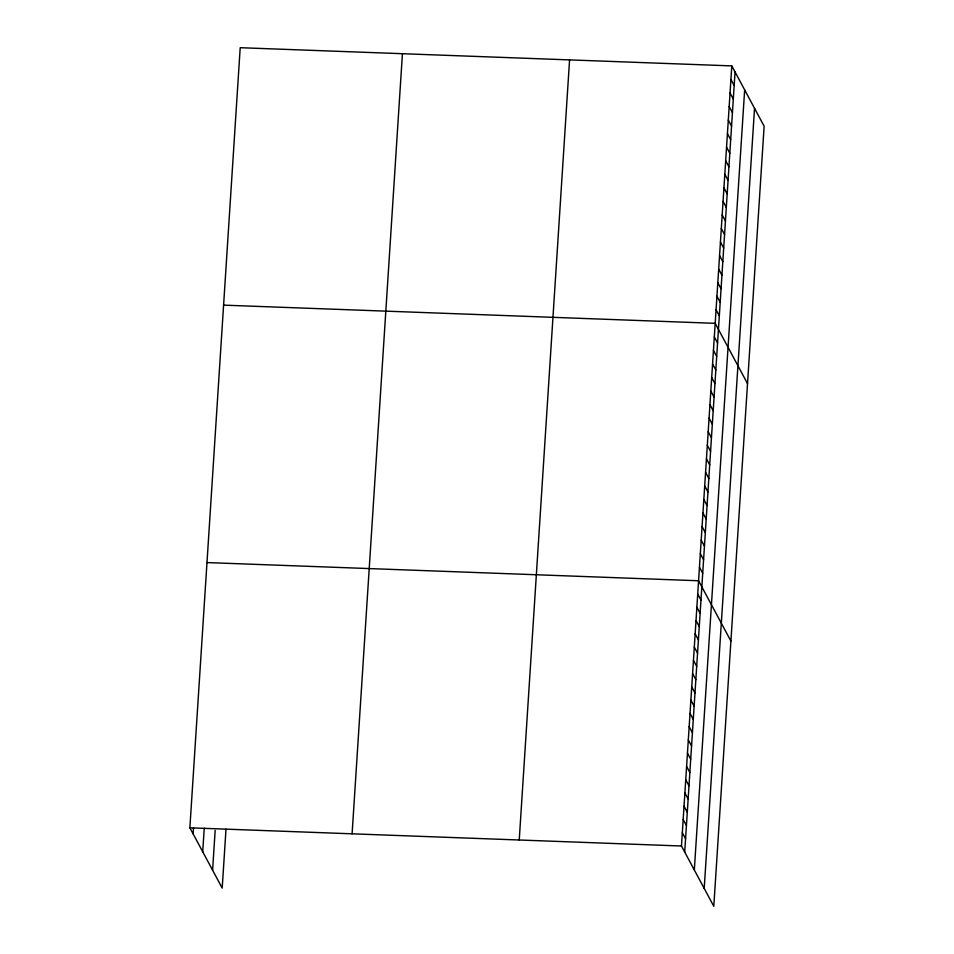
<?xml version="1.0" encoding="UTF-8"?>
<svg xmlns="http://www.w3.org/2000/svg" width="954" height="954" viewBox="0 0 954 954"><rect width="100%" height="100%" fill="white"/><g stroke="black" fill="none" stroke-linecap="round" stroke-linejoin="round"><path stroke-width="1.43" d="M226.003 829.169L222.199 888.102L189.87 827.81L240.205 47.7L731.801 65.898L764.13 126.19L713.795 906.3L681.466 846.007L731.801 65.898M193.113 833.879L193.495 827.989M202.713 851.779L204.239 828.203M212.599 870.215L215.163 830.421M352.098 833.808L402.433 53.698M519.238 839.997L569.574 59.887M684.722 852.065L735.057 71.967M694.321 869.965L744.657 89.855M704.207 888.401L754.542 108.291M223.594 305.137L715.19 323.334L747.519 383.627M206.982 562.574L698.578 580.759L730.907 641.064M189.87 827.81L681.466 846.007M730.931 79.444L734.186 85.514M730.06 92.991L733.304 99.061M729.178 106.538L732.433 112.608M728.307 120.085L731.563 126.155M727.437 133.643L730.692 139.713M726.554 147.19L729.81 153.26M725.684 160.737L728.939 166.807M724.813 174.284L728.069 180.354M723.931 187.831L727.186 193.9M723.06 201.389L726.316 207.459M722.19 214.936L725.445 221.006M721.307 228.483L724.563 234.553M720.437 242.03L723.692 248.1M719.566 255.577L722.822 261.646M718.684 269.135L721.939 275.205M717.813 282.682L721.069 288.752M716.943 296.229L720.198 302.299M716.072 309.776L719.316 315.846M714.319 336.881L717.575 342.951M713.449 350.428L716.692 356.498M712.566 363.975L715.822 370.045M711.696 377.522L714.951 383.591M710.825 391.08L714.081 397.15M709.943 404.627L713.198 410.697M709.072 418.174L712.328 424.244M708.202 431.721L711.457 437.791M707.319 445.268L710.575 451.337M706.449 458.826L709.704 464.896M705.578 472.373L708.834 478.443M704.696 485.92L707.951 491.99M703.825 499.467L707.081 505.537M702.955 513.013L706.21 519.083M702.072 526.572L705.328 532.642M701.202 540.119L704.457 546.189M700.331 553.666L703.587 559.736M699.461 567.213L702.704 573.282M697.72 594.032L700.975 600.102M696.873 607.293L700.129 613.362M696.015 620.553L699.27 626.623M695.156 633.814L698.411 639.884M694.297 647.074L697.553 653.144M693.451 660.335L696.706 666.405M692.592 673.596L695.848 679.665M691.733 686.856L694.989 692.926M690.875 700.117L694.13 706.187M690.028 713.377L693.284 719.447M689.17 726.65L692.425 732.72M688.311 739.91L691.567 745.98M687.452 753.171L690.708 759.241M686.606 766.432L689.849 772.501M685.747 779.692L689.003 785.762M684.889 792.953L688.144 799.023M684.03 806.213L687.285 812.283M683.183 819.474L686.427 825.544M682.325 832.735L685.58 838.804"/></g></svg>
